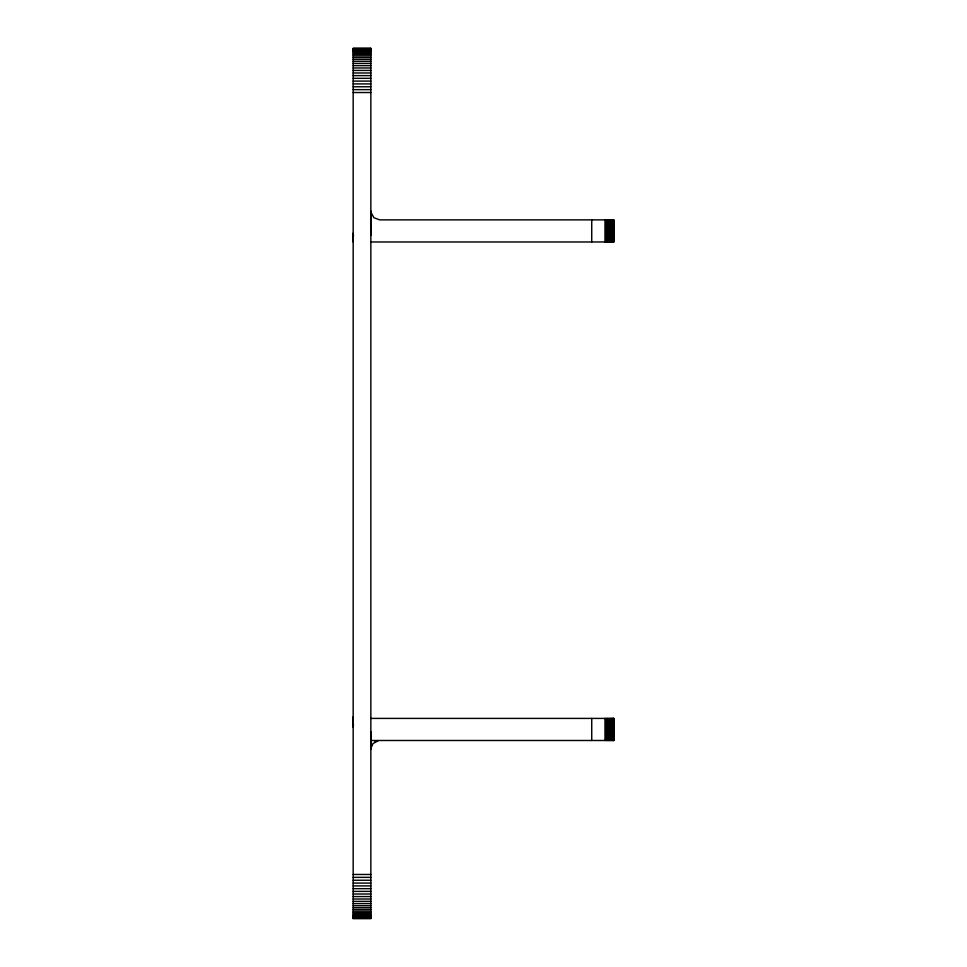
<?xml version="1.0" encoding="UTF-8"?>
<svg xmlns="http://www.w3.org/2000/svg" width="967" height="967" viewBox="0 0 967 967"><rect width="100%" height="100%" fill="white"/><g stroke="black" fill="none" stroke-linecap="round" stroke-linejoin="round"><path stroke-width="1.45" d="M607.481 740.492L607.481 718.408M607.481 241.968L607.481 219.872M608.654 740.492L608.654 718.408M608.654 241.968L608.654 219.872M613.03 740.492L613.03 718.408M613.03 241.968L613.03 219.872M370.845 235.344L370.845 211.036M353.173 241.968L353.173 233.132M370.845 731.656L370.845 749.328L370.917 745.231M370.845 749.328L370.845 742.354M353.173 727.244L353.173 716.825M353.269 725.987L353.535 724.754M378.423 740.589L373.008 743.55L370.941 748.071L370.893 740.492L613.827 740.492L613.827 718.408L370.845 718.408M371.642 745.666L372.247 744.554M374.906 741.894L376.018 741.29M353.173 48.447L370.845 48.447M353.173 48.725L370.845 48.725M353.173 49.196L370.845 49.196M353.173 49.861L370.845 49.861M353.173 50.695L370.845 50.695M353.173 51.71L370.845 51.71M353.173 52.907L370.845 52.907M353.173 54.273L370.845 54.273M353.173 55.796L370.845 55.796M353.173 57.476L370.845 57.476M353.173 59.313L370.845 59.313M353.173 61.284L370.845 61.284M353.173 63.399L370.845 63.399M353.173 65.635L370.845 65.635M353.173 67.98L370.845 67.98M353.173 70.434L370.845 70.434M353.173 72.984L370.845 72.984M353.173 75.619L370.845 75.619M353.173 78.327L370.845 78.327M353.173 81.095L370.845 81.095M353.173 83.911L370.845 83.911M353.173 86.764L370.845 86.764M353.173 89.641L370.845 89.641M353.173 92.53L370.845 92.53M370.845 241.968L613.827 241.968L613.827 219.872L379.68 219.872L373.891 217.72L370.941 212.293M353.173 874.47L370.845 874.47M353.173 877.359L370.845 877.359M353.173 880.236L370.845 880.236M353.173 883.089L370.845 883.089M353.173 885.905L370.845 885.905M353.173 888.673L370.845 888.673M353.173 891.381L370.845 891.381M353.173 894.016L370.845 894.016M353.173 896.566L370.845 896.566M353.173 899.02L370.845 899.02M353.173 901.365L370.845 901.365M353.173 903.601L370.845 903.601M353.173 905.716L370.845 905.716M353.173 907.687L370.845 907.687M353.173 909.524L370.845 909.524M353.173 911.204L370.845 911.204M353.173 912.727L370.845 912.727M353.173 914.093L370.845 914.093M353.173 915.29L370.845 915.29M353.173 916.305L370.845 916.305M353.173 917.139L370.845 917.139M353.173 917.804L370.845 917.804M353.173 918.275L370.845 918.275M353.269 234.389L353.535 235.622M613.731 219.872L613.731 241.968M613.731 718.408L613.731 740.492M613.465 219.872L613.465 241.968M613.465 718.408L613.465 740.492M612.425 219.872L612.425 241.968M612.425 718.408L612.425 740.492M611.664 219.872L611.664 241.968M611.664 718.408L611.664 740.492M610.769 219.872L610.769 241.968M610.769 718.408L610.769 740.492M609.766 219.872L609.766 241.968M609.766 718.408L609.766 740.492M606.249 219.872L606.249 241.968M606.249 718.408L606.249 740.492M604.991 219.872L604.991 241.968M604.991 718.408L604.991 740.492M591.731 219.872L591.731 241.968M591.731 718.408L591.731 740.492M370.845 48.35L353.173 48.35L353.173 918.65L370.845 918.65L370.845 48.35"/></g></svg>
